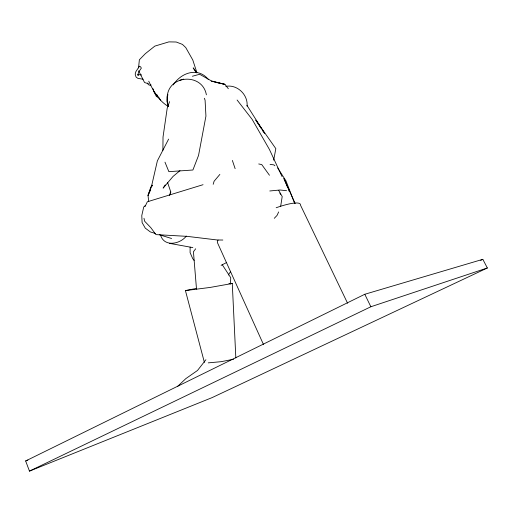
<?xml version="1.0" encoding="UTF-8"?>
<svg xmlns="http://www.w3.org/2000/svg" width="513" height="513" viewBox="0 0 513 513"><rect width="100%" height="100%" fill="white"/><g stroke="black" fill="none" stroke-linecap="round" stroke-linejoin="round"><path stroke-width="0.77" d="M190.124 247.131L190.092 252.608L192.747 258.699L194.119 260.412M162.897 150.335L163.025 137.029L167.2 108.269L169.566 101.625M230.472 284.067L230.722 277.674L222.167 264.573M138.542 67.915L139.369 59.784L145.365 53.647L154.83 46.112L168.886 41.88L176.203 42.008L182.423 44.387L185.757 47.574L192.792 60.008L196.838 72.442M280.675 206.207L282.208 196.53L278.732 190.47M273.679 160.159L275.827 148.635L255.801 120.119L261.47 128.827M167.232 97.47C167.674 74.86 202.449 72.339 206.38 94.828M213.19 184.314L214.094 181.236L219.865 174.407M167.95 94.674C166.469 98.368 166.757 102.632 168.61 106.146M169.527 195.459L170.797 192.016L167.559 182.442M150.668 189.752L148.02 195.421L148.732 201.667M278.668 211.94L277.02 215.441L274.275 218.314M145.019 206.624L147.327 201.789L203.045 184.699M168.623 139.106L157.363 160.883L151.386 186.847L148.02 195.421L150.803 187.098L152.079 185.148M152.105 185.603L151.386 186.847L152.226 185.533M170.059 193.196L170.797 192.016M165.212 184.924L163.128 188.136L173.048 176.434L180.005 170.63M228.323 275L230.523 271.672M173.259 84.889C181.211 72.487 198.198 66.767 208.445 79.56M195.697 248.773L193.433 251.768L196.511 289.152M205.905 359.716L197.511 370.463L185.841 378.613L177.588 386.417M145.243 205.521L143.717 207.034L141.78 215.563L142.101 222.584L145.269 228.125L150.315 231.908L155.631 233.556M186.334 236.07C180.255 244.021 164.692 247.304 160.736 235.679M235.839 357.991L232.274 283.484L210.054 287.447L185.43 290.582L204.405 362.435M221.097 265.381L226.74 262.438M25.65 460.963L364.788 294.27L482.823 259.328L487.35 267.978L212.074 397.626L29.465 471.12L25.65 460.963L27.882 460.097M29.465 471.12L370.861 306.755L487.35 267.978M480.655 260.367L482.823 259.328M151.072 84.94C149.649 85.761 147.667 84.645 147.629 83.003M185.43 290.582L196.274 288.447M233.595 359.228L221.122 361.691L208.246 362.864M183.692 79.124L179.954 80.182M192.394 76.251L199.602 74.27L211.471 80.939L224.938 84.363L228.343 88.743M225.835 86.357C237.141 84.151 248.221 94.764 247.061 106.127M228.945 283.734L232.274 283.484M269.787 190.977L279.983 189.996L286.562 190.701M222.847 240.033L217.294 239.988L187.194 236.365L155.933 234.608L150.816 227.663L144.672 221.257L143.967 218.275M158.998 97.393L156.414 96.579L153.592 90.987L152.996 88.717M143.108 79.214L137.991 78.399L136.234 77.271L135.714 76.11L135.182 74.064L135.919 71.531L139.465 66.19L140.78 67.011L141.312 68.191L138.837 71.762L138.08 74.013L138.189 75.629L137.664 74.468L141.614 74.93M270.069 164.34L273.923 164.904L274.878 165.77M169.521 243.354L192.843 247.593M258.725 163.961L261.752 164.583L269.46 175.254M214.87 82.118L224.938 84.363L211.215 81.144M159.434 234.736L171.592 238.507M148.289 83.722L144.531 82.503L138.664 70.82M167.995 106.236C158.645 100.74 153.182 90.621 148.732 81.195M154.137 91.898L160.672 100.099M237.102 100.016L252.184 119.426L269.434 149.482L282.067 176.594M196.761 72.634L193.189 67.876L196.434 72.872M262.342 130.167L263.644 132.181M277.648 167.918L286.017 180.942L294.526 203.129M279.809 193.029L280.662 194.363M246.958 105.357L264.721 133.515M204.302 98.265L205.085 100.144L205.937 116.105L198.544 155.433L192.901 170.008L168.873 171.669L164.974 162.153M156.946 94.719L157.664 96.117M364.788 294.27L370.861 306.755M347.583 303.234L300.554 205.283A45.695 8.189 -24.9 0 0 276.161 207.739M263.547 344.665L217.474 242.732A45.695 8.189 -24.9 0 1 218.083 240.103M295.193 203.603L283.875 178.453L287.825 187.95M288.428 189.412L289.345 191.599M232.376 160.441L235.127 168.655M167.219 95.764L167.309 102.427L168.52 106.486M167.289 100.554L167.309 102.427"/></g></svg>
